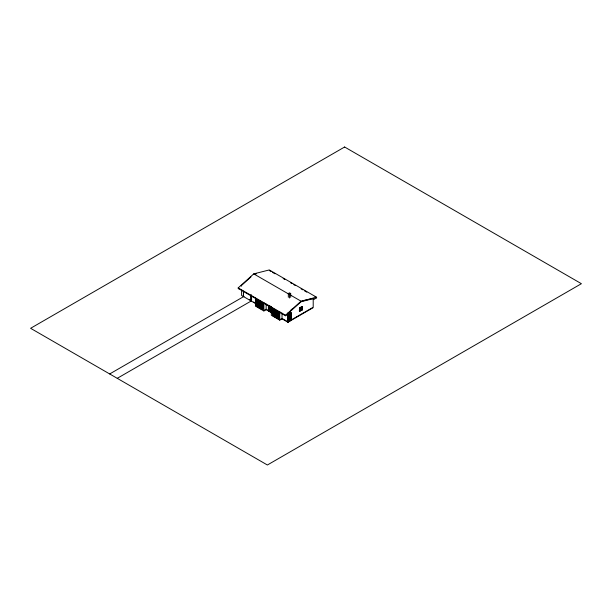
<?xml version="1.0" encoding="UTF-8"?>
<svg xmlns="http://www.w3.org/2000/svg" width="612" height="612" viewBox="0 0 612 612"><rect width="100%" height="100%" fill="white"/><g stroke="black" fill="none" stroke-linecap="round" stroke-linejoin="round"><path stroke-width="0.92" d="M288.351 317.781L289.017 317.467L288.986 315.677L288.413 316.075L288.382 317.835M288.351 320.344L288.986 319.977L288.986 318.202L288.382 318.584L288.382 320.359M289.017 314.231L288.986 314.928M289.705 314.507L289.736 313.78M290.34 319.196L289.713 319.525M290.371 314.912L289.774 315.295L289.774 317.031L290.493 316.695L290.738 317.146M290.371 317.475L289.736 317.804L289.774 319.563M262.709 308.134L263.007 302.863L262.938 307.874M278.59 312.204L278.812 317.047M290.952 316.901L290.516 316.771M290.44 316.848L290.432 314.744L289.575 315.195L289.575 317.161L290.409 316.649M290.845 317.146L290.616 316.748M271.238 308.915C272.042 311.791 269.846 311.355 270.504 308.655L271.284 308.892M290.555 316.894L290.501 314.79L289.621 315.218M259.557 306.268L256.443 304.516L259.557 306.168M275.431 315.432L272.325 313.681L275.645 315.31M313.688 299.498L313.688 298.549L301.05 301.739L288.413 313.137L288.413 314.086L285.498 315.769L238.19 288.459L238.19 287.9L253.743 273.87L269.295 269.938L316.603 297.248L316.603 297.815L313.688 299.498L313.206 299.214M241.809 285.192L250.935 276.961M290.738 310.33L292.138 309.06M285.498 315.769L285.498 315.211L301.05 301.18L316.603 297.248M243.385 291.281L243.5 296.575M109.686 373.955L244.012 296.399M117.252 378.323L251.578 300.775L251.578 296.812M251.05 294.923L251.157 301.135L251.28 295.703M256.344 299.214L262.892 302.909L262.816 308.379L256.344 304.646L256.344 299.214L262.846 302.971M256.742 299.245L259.542 301.249M257.468 300.079L257.53 304.631L257.392 302.328M256.765 300.775L259.48 302.435M256.703 301.953L259.61 303.537M259.978 301.119L256.703 299.704L256.788 304.24L259.58 305.809M259.557 304.677L256.826 303.078M262.846 307.928L259.955 306.26L260.046 301.249M260.024 301.532L262.778 303.116L259.679 301.288M258.218 302.779L258.126 300.461L258.218 305.028M258.93 305.411L258.815 300.852L258.815 303.101M260.628 301.953L260.712 306.49M256.344 304.646L262.892 308.333M259.962 302.711L262.755 304.279M261.362 304.569L261.393 302.343M259.496 306.742L259.251 307.446L256.665 305.954C255.793 304.24 259.901 309.901 259.496 306.742L256.581 305.067L256.505 306.046M260.024 303.774L262.816 305.434M262.081 302.741L262.143 307.293L262.012 304.99M259.58 304.661L256.803 303.131M260.628 304.195L260.674 301.93M260.062 304.944L262.816 306.581L260.039 304.952M260.062 306.092L259.763 306.382L262.793 308.134M259.58 306.513L259.656 301.043M259.74 306.979L259.817 307.867L262.732 309.55L262.732 308.616L259.74 306.979L259.74 307.913L262.732 309.55M261.401 306.887L261.362 302.328M259.74 307.913L259.985 307.216L262.571 308.708L262.571 309.267L259.901 307.821M262.778 307.706L260.024 306.115M288.336 297.294L288.336 293.508L289.507 292.834L290.685 293.508L290.685 297.333M288.336 293.508L289.507 294.188L290.685 293.508M263.871 310.582L266.136 309.274L271.606 312.464M269.961 310.307L269.073 309.879L269.188 307.851L269.112 309.856M255.449 297.669L255.449 306.092L263.871 310.957L266.136 309.641L271.323 312.64M269.999 306.451L269.884 307.821L269.961 306.474M269.808 308.417L269.884 310.345L269.961 308.341M270.428 308.134L271.353 308.54L270.428 308.134L270.504 306.788L270.542 308.073M269.073 309.879L269.999 310.284M272.218 308.387L278.774 312.074L278.69 317.544L272.218 313.811L272.218 308.387L278.72 312.135M272.615 308.417L275.415 310.414L272.661 308.83M272.6 310.009L275.354 311.6M274.038 309.641L274.061 314.17M272.7 311.141L275.484 312.793L272.585 311.118M274.65 310.047L274.803 314.576M275.645 310.162L275.354 315.432M275.851 310.284L278.651 312.288L275.821 310.743L275.897 315.279L278.69 316.848M275.454 313.834L272.7 312.242L275.438 313.841M275.92 310.414L275.752 315.471L278.72 317.093M276.548 311.095L276.593 315.654M272.218 313.811L278.69 317.544M275.484 315.226L272.401 313.681L272.439 308.601M275.874 311.852L278.628 313.443M273.35 313.788L273.35 309.244L273.304 311.516M277.198 311.516L277.335 316.06M272.524 314.361L272.6 315.249L275.515 316.932L275.515 315.991L272.524 314.361L272.524 315.295L275.515 316.932M275.415 312.755L272.592 311.034M275.897 312.939L278.72 314.667L275.821 312.984M277.925 314.132L277.963 311.913M272.524 315.295L272.761 314.591L275.354 316.09L275.431 316.978M277.274 313.757L277.236 311.493M275.454 314.981L272.661 313.413M275.92 315.371L278.667 317.299L278.667 312.158M275.92 316.511C275.392 318.232 282.614 320.52 275.836 317.115L275.92 316.511L278.59 317.957C279.432 319.541 275.224 314.071 275.76 317.161M278.674 315.716L275.92 314.124L278.69 315.7M277.97 316.45L277.925 311.89M288.581 313.887L291.167 312.87L291.167 320.351L287.847 321.805M288.657 313.948L290.868 312.709L290.868 320.191M287.847 314.308L289.147 314.078L289.147 315.012L288.26 315.44L288.221 314.484L291.167 312.862M289.575 313.696L289.69 314.698L290.394 314.163L290.394 313.229L290.501 314.224L289.621 314.652L289.575 313.696L290.501 313.29M299.635 308.165L301.93 306.497M271.315 306.597L271.323 315.257L279.745 320.122L282.017 318.814L287.931 322.226L313.206 307.637L313.206 298.266L309.596 299.184M288.221 315.417L289.147 315.012M288.221 315.976L289.147 315.57L289.147 317.536L288.221 317.942L288.221 315.976L289.147 315.57M301.938 308.111L299.513 309.573L301.823 308.196M299.574 310.2L301.838 308.892M299.589 310.873L302.343 309.771L302.343 306.513L299.429 308.104L299.513 311.409L299.513 308.058M299.513 311.034L302.106 309.672M299.429 311.355L302.343 309.771M288.221 318.5L289.147 318.095L289.147 320.061C287.663 321.705 287.663 317.919 289.147 318.095M289.575 317.72C291.779 316.458 287.969 318.355 289.621 319.709M288.221 320.466L289.109 320.038L289.032 318.033M289.69 319.747L290.501 319.28L290.432 317.276C291.312 319.418 288.734 320.971 289.652 317.758M287.969 321.866L296.843 316.71M297.164 316.519L304.294 312.403M304.615 312.219L312.556 307.637M269.234 307.27L269.234 305.495M269.234 309.794L269.234 308.02M270.565 310.598L270.428 308.693L271.399 308.93M301.846 306.597L301.823 309.542M253.743 274.428L256.451 273.748M302.374 301.005L307.79 299.635M259.794 306.314L259.955 301.303M302.144 309.71L302.144 306.62M299.589 308.104L299.337 311.08M288.382 314.56L288.382 315.31M269.295 270.496L270.932 271.445M272.562 272.386L275.01 273.793M283.165 278.506L284.794 279.447M290.509 282.744L292.138 283.685M293.768 284.626L295.397 285.567M301.112 288.864L302.741 289.805M304.371 290.746L306.819 292.161M314.973 296.874L316.603 297.815M313.206 298.266L313.688 298.549M253.743 273.87L288.818 294.12M290.448 295.06L301.05 301.18M300.568 301.464L301.05 301.739M301.938 306.857L301.861 309.565M301.066 310.001L301.188 307.27M300.431 307.706L300.347 310.414M300.431 309.052L300.308 310.437M241.105 285.827L241.595 286.11M287.931 312.862L288.413 313.137M288.413 314.086L287.931 313.811L287.931 322.226M288.221 314.484L288.252 322.042L282.017 318.439L279.745 319.747L272.745 315.708M289.575 315.195L289.69 317.223M269.808 305.893L269.203 305.549L269.112 307.331L269.961 307.782M238.19 287.9L285.498 315.211M289.147 317.536L289.032 315.509M269.999 307.76L269.073 307.354L269.073 305.388M269.142 307.874L269.999 308.318M269.073 307.913L269.93 308.356M259.955 303.736L262.846 305.403M275.828 312.9L278.72 314.568M259.939 303.82L262.846 305.495M270.428 310.659L271.315 311.087M249.382 299.505L251.578 300.775M271.728 312.403L268.408 310.957L268.408 305.334M253.582 302.022L255.173 302.94M255.326 303.399L241.595 295.474L241.595 289.858M243.385 296.644L243.5 291.213M256.719 304.393L259.61 306.061M262.793 308.043L259.679 306.382L259.763 301.242M278.667 317.207L275.561 315.547L275.637 310.406M256.665 305.388L259.335 306.841M272.684 315.203L275.27 316.695L275.354 316.09M275.92 317.07L278.59 318.515M256.581 306L259.496 307.683M256.091 306.092L262.318 309.68M302.221 309.726L299.635 311.225M269.869 307.599L269.838 305.878M269.869 310.123L269.869 308.379M301.938 306.65L301.938 309.626M301.142 307.247L301.142 308.639M290.761 312.625L290.754 320.13M289.507 294.188L289.507 298.013M289.032 314.01L289.109 314.989M282.017 313.199L282.017 318.814M279.745 311.699L279.745 320.122M278.751 317.865L278.667 318.844M274.689 310.024L274.681 312.311M272.592 308.601L272.592 313.558M272.302 308.341L272.302 313.765M271.223 306.643L271.246 308.609M268.813 306.038L268.729 310.766L268.714 306.115M266.136 304.034L266.136 309.641M263.871 302.535L263.871 310.957M262.816 302.955L262.816 308.379M262.655 308.662L262.655 309.596M259.519 301.15L259.473 306.268M259.419 306.796L259.419 307.729M256.719 299.436L256.558 304.439L256.527 299.367M256.42 299.169L256.42 304.592M251.157 294.877L251.157 301.135M238.68 288.175L238.68 288.742M344.617 147.002L30.6 328.3L267.383 464.998L581.4 283.7L344.617 147.002M275.538 315.631L275.454 310.253L275.538 315.631M301.923 307.507L299.612 308.823L301.923 307.538"/></g></svg>
